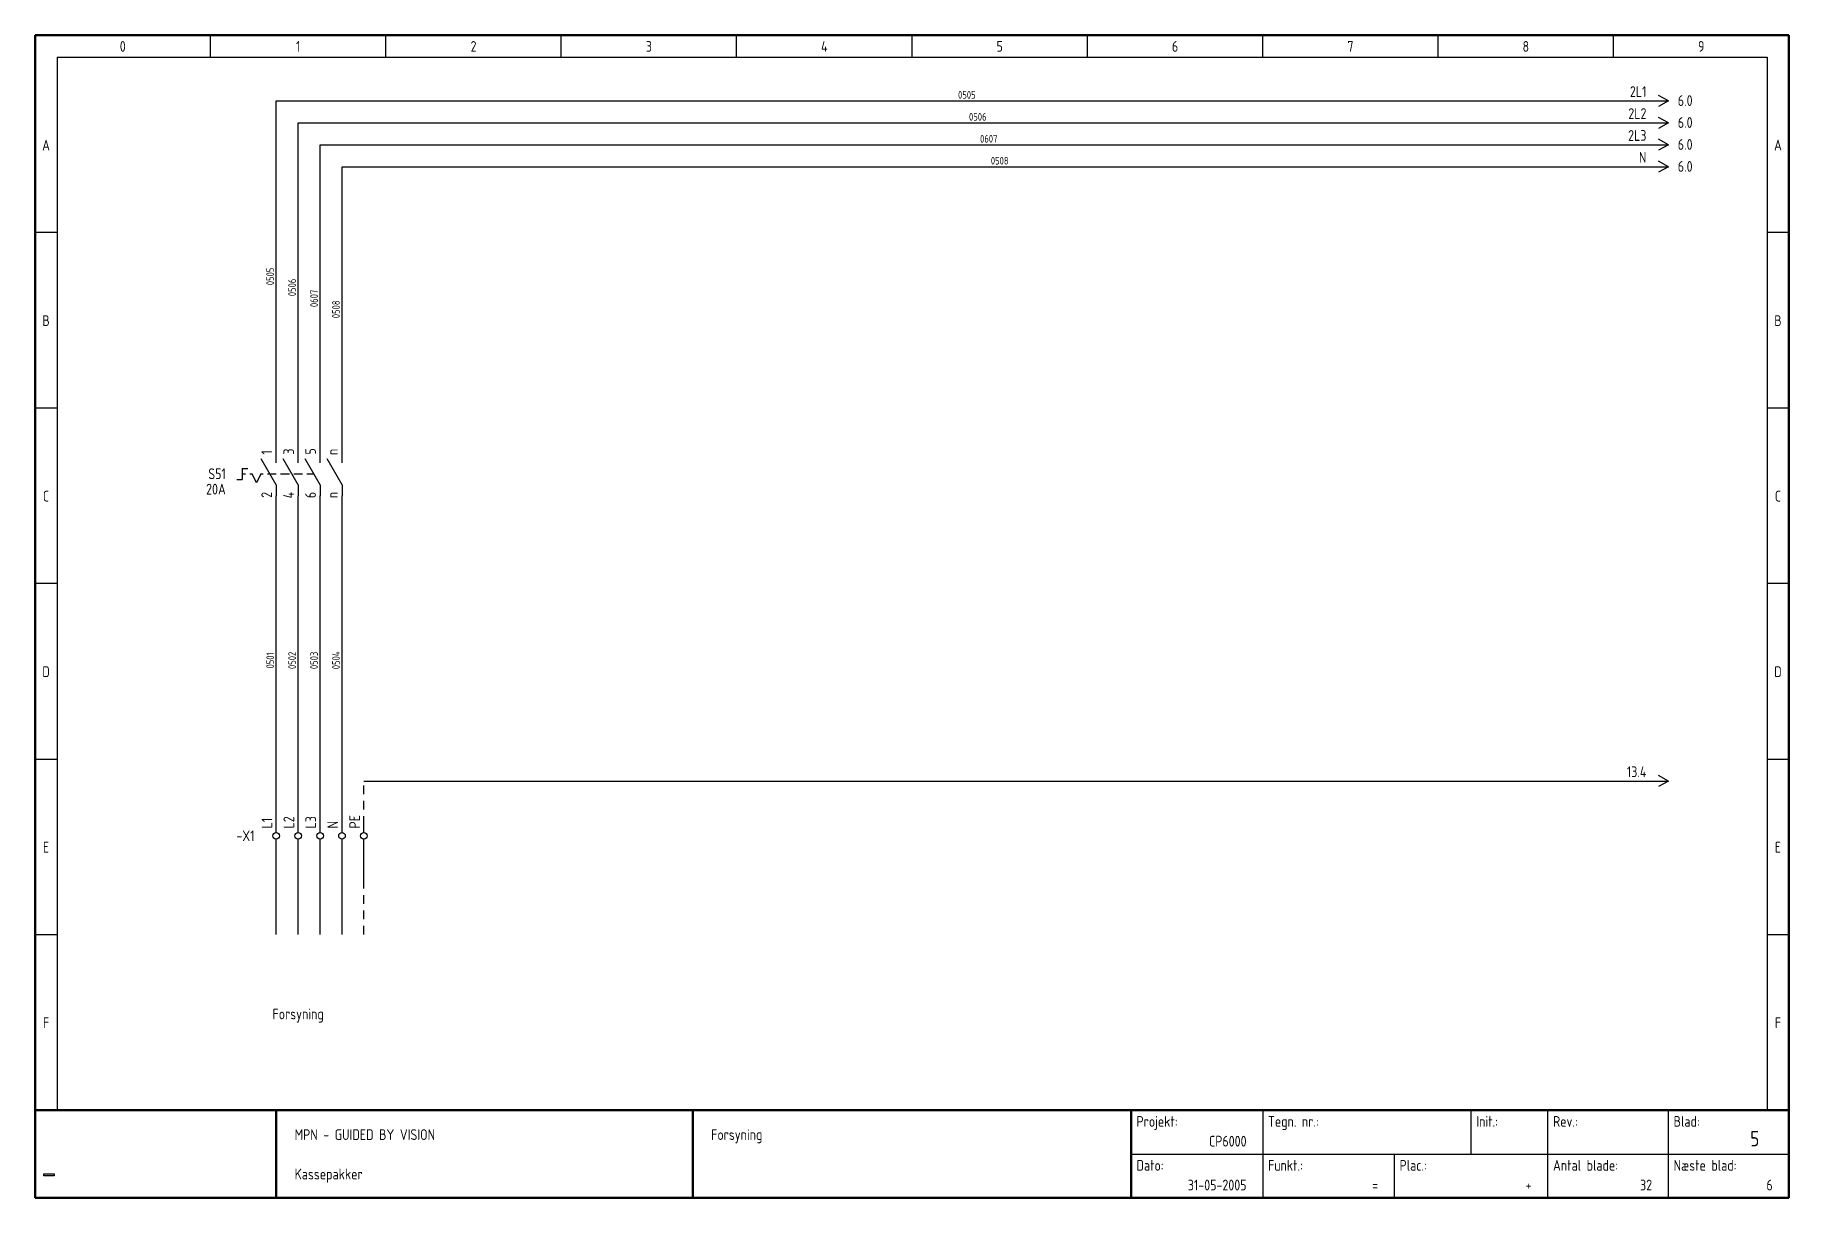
# Model space of a CAD drawing. Header units: millimetres. Extents: x 10 to 410, y 10 to 275.
import ezdxf
from ezdxf.enums import TextEntityAlignment as Align

# ---------------------------------------------------------------- set-up
doc = ezdxf.new("R2010")
doc.units = ezdxf.units.MM
doc.linetypes.add('Caddy_Dash', pattern=[3.5, 2, -1.5])
doc.linetypes.add('Caddy_Solid', pattern=[0])
doc.layers.add('2', color=7, linetype='Continuous')
doc.styles.add('Caddy_Vectorfont1p', font='isocp___.ttf', dxfattribs={"width": 0.9})
picture_1 = doc.add_image_def('image1.bmp', size_in_pixel=(51, 10))

# ---------------------------------------------------------------- blocks, each defined once
blk = doc.blocks.new('Blk1')
at = {"linetype": 'Caddy_Solid', "lineweight": 50}
for p, q in [((10, 10), (10, 275)), ((10, 275), (410, 275)), ((410, 275), (410, 10)), ((10, 30), (410, 30)), ((65, 30), (65, 10)), ((160, 30), (160, 10)), ((260, 30), (260, 10)), ((410, 10), (10, 10))]:
    blk.add_line(p, q, dxfattribs=at)
at = {"linetype": 'Caddy_Solid', "lineweight": 25}
for p, q in [((50, 270), (50, 275)), ((90, 270), (90, 275)), ((130, 270), (130, 275)), ((170, 270), (170, 275)), ((210, 270), (210, 275)), ((250, 270), (250, 275)), ((290, 270), (290, 275)), ((330, 270), (330, 275)), ((370, 270), (370, 275)), ((15, 270), (15, 30)), ((15, 270), (405, 270)), ((405, 270), (405, 30)), ((15, 230), (10, 230)), ((410, 230), (405, 230)), ((15, 190), (10, 190)), ((410, 190), (405, 190)), ((15, 150), (10, 150)), ((410, 150), (405, 150)), ((10, 110), (15, 110)), ((405, 110), (410, 110)), ((10, 70), (15, 70)), ((405, 70), (410, 70)), ((10, 30), (15, 30)), ((290, 30), (290, 10)), ((337.5, 20), (337.5, 30)), ((355, 20), (355, 30)), ((382.5, 20), (382.5, 30)), ((405, 30), (410, 30)), ((260, 20), (410, 20)), ((320, 20), (320, 10)), ((355, 10), (355, 20)), ((382.5, 10), (382.5, 20))]:
    blk.add_line(p, q, dxfattribs=at)
at = {"lineweight": 25, "style": 'Caddy_Vectorfont1p', "width": 0.9}
for s, p in [('0', (30, 271.2)), ('1', (70, 271.2)), ('2', (110, 271.2)), ('3', (150, 271.2)), ('4', (190, 271.2)), ('5', (230, 271.2)), ('6', (270, 271.2)), ('7', (310, 271.2)), ('8', (350, 271.2)), ('9', (390, 271.2)), ('A', (12.5, 248.7)), ('A', (407.5, 248.7)), ('B', (12.5, 208.7)), ('B', (407.5, 208.7)), ('C', (12.5, 168.7)), ('C', (407.5, 168.7)), ('D', (12.5, 128.7)), ('D', (407.5, 128.7)), ('E', (12.5, 88.7)), ('E', (407.5, 88.7)), ('F', (12.5, 48.7)), ('F', (407.5, 48.7))]:
    blk.add_text(s, height=2.45, dxfattribs=at).set_placement(p, align=Align.CENTER)
for s, p in [('Projekt:', (261.2, 26.2)), ('Tegn. nr.:', (291.2, 26.2)), ('Init.:', (338.7, 26.2)), ('Rev.:', (356.2, 26.2)), ('Blad:', (383.7, 26.2)), ('MPN - GUIDED BY VISION', (69.2, 23.2)), ('Forsyning', (164.2, 23.2)), ('Kassepakker', (69.2, 14.2)), ('Dato:', (261.2, 16.2)), ('Funkt.:', (291.2, 16.2)), ('Plac.:', (321.2, 16.2)), ('Antal blade:', (356.2, 16.2)), ('Næste blad:', (383.7, 16.2))]:
    blk.add_text(s, height=2.45, dxfattribs=at).set_placement(p)
for s, p in [('CP6000', (286.3, 21.7)), ('31-05-2005', (286.3, 11.7)), ('=', (316.3, 11.7)), ('+', (351.3, 11.7)), ('32', (378.8, 11.7)), ('6', (406.3, 11.7))]:
    blk.add_text(s, height=2.45, dxfattribs=at).set_placement(p, align=Align.RIGHT)
at = {"lineweight": 35, "style": 'Caddy_Vectorfont1p', "width": 0.9}
blk.add_text('5', height=3.5, dxfattribs=at).set_placement((403.25, 21.75), align=Align.RIGHT)
image = blk.add_image(picture_1, insert=(12, 15), size_in_units=(2.32, 0.484))
blk = doc.blocks.new('Blk2')
at = {"linetype": 'Caddy_Solid', "lineweight": 25}
for p, q in [((65, 177.5), (65, 180)), ((70, 177.5), (70, 180)), ((75, 177.5), (75, 180)), ((57.25, 176.25), (58.5, 176.25)), ((57.25, 176.25), (57.25, 173.75)), ((65, 172.5), (61.58, 178.42)), ((70, 172.5), (66.58, 178.42)), ((75, 172.5), (71.58, 178.42)), ((56, 173.75), (57.25, 173.75)), ((57.25, 175), (58, 175)), ((59, 175), (59.5, 175)), ((60.5, 173), (59.5, 175)), ((61.5, 175), (60.5, 173)), ((61.5, 175), (62, 175)), ((63, 175), (65, 175)), ((65, 172.5), (65, 170)), ((66, 175), (68, 175)), ((69, 175), (71, 175)), ((70, 172.5), (70, 170)), ((72, 175), (73.56, 175)), ((75, 172.5), (75, 170))]:
    blk.add_line(p, q, dxfattribs=at)
at = {"lineweight": 25, "style": 'Caddy_Vectorfont1p', "width": 0.9}
for tag, p in [('$TAG175000_00', (64.05, 179.4)), ('$TAG175000_02', (69.05, 179.4)), ('$TAG175000_04', (74.05, 179.4))]:
    blk.add_attdef(tag, p, '', height=2.45, rotation=90, dxfattribs=at)
at = {"lineweight": 25, "style": 'Caddy_Vectorfont1p', "width": 0.9, "flags": 1}
for tag, p in [('$TAG140020', (53.5, 180.8)), ('$TAG140050', (53.5, 177.3)), ('$TAG160040', (53.5, 166.8))]:
    blk.add_attdef(tag, text='', height=2.45, dxfattribs=at).set_placement(p, align=Align.RIGHT)
at = {"lineweight": 25, "style": 'Caddy_Vectorfont1p', "width": 0.9}
for tag, p in [('$TAG160010', (53.5, 173.8)), ('$TAG160030', (53.5, 170.3))]:
    blk.add_attdef(tag, text='', height=2.45, dxfattribs=at).set_placement(p, align=Align.RIGHT)
for tag, p in [('$TAG175000_01', (64.05, 170.9)), ('$TAG175000_03', (69.05, 170.9)), ('$TAG175000_05', (74.05, 170.9))]:
    blk.add_attdef(tag, text='', height=2.45, rotation=90, dxfattribs=at).set_placement(p, align=Align.RIGHT)
blk = doc.blocks.new('Blk3')
at = {"linetype": 'Caddy_Solid', "lineweight": 25}
for p, q in [((380, 105), (382.5, 105)), ((382.5, 105), (380.25, 106.25)), ((382.5, 105), (380.25, 103.75))]:
    blk.add_line(p, q, dxfattribs=at)
at = {"lineweight": 25, "style": 'Caddy_Vectorfont1p', "width": 0.9, "flags": 1}
for tag, p in [('$TAG140020', (377.5, 112.9)), ('$TAG140050', (377.5, 109.4))]:
    blk.add_attdef(tag, text='', height=2.45, dxfattribs=at).set_placement(p, align=Align.RIGHT)
at = {"lineweight": 25, "style": 'Caddy_Vectorfont1p', "width": 0.9}
blk.add_attdef('$TAG160010', text='', height=2.45, dxfattribs=at).set_placement((377.5, 105.9), align=Align.RIGHT)
blk.add_attdef('$TAG160500', (384.65, 103.85), '', height=2.45, dxfattribs=at)
blk = doc.blocks.new('Blk4')
at = {"linetype": 'Caddy_Solid', "lineweight": 25}
for p, q in [((80, 177.5), (80, 180)), ((80, 172.5), (76.58, 178.42)), ((80, 172.5), (80, 170))]:
    blk.add_line(p, q, dxfattribs=at)
at = {"lineweight": 25, "style": 'Caddy_Vectorfont1p', "width": 0.9}
blk.add_attdef('$TAG175000_00', (79.05, 179.3), '', height=2.45, rotation=90, dxfattribs=at)
at = {"lineweight": 25, "style": 'Caddy_Vectorfont1p', "width": 0.9, "flags": 1}
blk.add_attdef('$TAG160010', text='', height=2.45, dxfattribs=at).set_placement((74, 173.8), align=Align.RIGHT)
at = {"lineweight": 25, "style": 'Caddy_Vectorfont1p', "width": 0.9}
blk.add_attdef('$TAG160500', text='', height=2.45, dxfattribs=at).set_placement((74, 170.3), align=Align.RIGHT)
blk.add_attdef('$TAG175000_01', text='', height=2.45, rotation=90, dxfattribs=at).set_placement((79.05, 170.9), align=Align.RIGHT)
blk = doc.blocks.new('Blk5')
at = {"linetype": 'Caddy_Solid', "lineweight": 25}
for p, q in [((65, 93.25), (65, 95)), ((65, 90), (65, 91.75))]:
    blk.add_line(p, q, dxfattribs=at)
blk.add_circle((65, 92.5), 0.75, dxfattribs=at)
at = {"lineweight": 25, "style": 'Caddy_Vectorfont1p', "width": 0.9, "flags": 1}
blk.add_attdef('$TAG160410', (67.6, 94.2), '', height=2.45, rotation=90, dxfattribs=at)
at = {"layer": '2', "lineweight": 25, "style": 'Caddy_Vectorfont1p', "width": 0.9}
blk.add_attdef('$TAG160400', (64.1, 94.2), '', height=2.45, rotation=90, dxfattribs=at)
at = {"layer": '2', "lineweight": 25, "style": 'Caddy_Vectorfont1p', "width": 0.9, "flags": 1}
for tag, p in [('$TAG140020', (60.05, 98.3)), ('$TAG140050', (60.05, 94.8)), ('$TAG160030', (60.05, 87.8)), ('$TAG160040', (60.05, 82.8))]:
    blk.add_attdef(tag, text='', height=2.45, dxfattribs=at).set_placement(p, align=Align.RIGHT)
at = {"layer": '2', "lineweight": 25, "style": 'Caddy_Vectorfont1p', "width": 0.9}
blk.add_attdef('$TAG160010', text='', height=2.45, dxfattribs=at).set_placement((60.05, 91.3), align=Align.RIGHT)
blk = doc.blocks.new('Blk6')
at = {"linetype": 'Caddy_Solid', "lineweight": 25}
for p, q in [((70, 93.25), (70, 95)), ((70, 90), (70, 91.75))]:
    blk.add_line(p, q, dxfattribs=at)
blk.add_circle((70, 92.5), 0.75, dxfattribs=at)
at = {"lineweight": 25, "style": 'Caddy_Vectorfont1p', "width": 0.9, "flags": 1}
blk.add_attdef('$TAG160410', (72.6, 94.2), '', height=2.45, rotation=90, dxfattribs=at)
at = {"layer": '2', "lineweight": 25, "style": 'Caddy_Vectorfont1p', "width": 0.9}
blk.add_attdef('$TAG160400', (69.1, 94.2), '', height=2.45, rotation=90, dxfattribs=at)
at = {"layer": '2', "lineweight": 25, "style": 'Caddy_Vectorfont1p', "width": 0.9, "flags": 1}
for tag, p in [('$TAG140020', (65.05, 98.3)), ('$TAG140050', (65.05, 94.8)), ('$TAG160010', (65.05, 91.3)), ('$TAG160030', (65.05, 87.8)), ('$TAG160040', (65.05, 82.8))]:
    blk.add_attdef(tag, text='', height=2.45, dxfattribs=at).set_placement(p, align=Align.RIGHT)
blk = doc.blocks.new('Blk7')
at = {"linetype": 'Caddy_Solid', "lineweight": 25}
for p, q in [((75, 93.25), (75, 95)), ((75, 90), (75, 91.75))]:
    blk.add_line(p, q, dxfattribs=at)
blk.add_circle((75, 92.5), 0.75, dxfattribs=at)
at = {"lineweight": 25, "style": 'Caddy_Vectorfont1p', "width": 0.9, "flags": 1}
blk.add_attdef('$TAG160410', (77.6, 94.2), '', height=2.45, rotation=90, dxfattribs=at)
at = {"layer": '2', "lineweight": 25, "style": 'Caddy_Vectorfont1p', "width": 0.9}
blk.add_attdef('$TAG160400', (74.1, 94.2), '', height=2.45, rotation=90, dxfattribs=at)
at = {"layer": '2', "lineweight": 25, "style": 'Caddy_Vectorfont1p', "width": 0.9, "flags": 1}
for tag, p in [('$TAG140020', (70.05, 98.3)), ('$TAG140050', (70.05, 94.8)), ('$TAG160010', (70.05, 91.3)), ('$TAG160030', (70.05, 87.8)), ('$TAG160040', (70.05, 82.8))]:
    blk.add_attdef(tag, text='', height=2.45, dxfattribs=at).set_placement(p, align=Align.RIGHT)
blk = doc.blocks.new('Blk8')
at = {"linetype": 'Caddy_Solid', "lineweight": 25}
for p, q in [((80, 93.25), (80, 95)), ((80, 90), (80, 91.75))]:
    blk.add_line(p, q, dxfattribs=at)
blk.add_circle((80, 92.5), 0.75, dxfattribs=at)
at = {"lineweight": 25, "style": 'Caddy_Vectorfont1p', "width": 0.9, "flags": 1}
blk.add_attdef('$TAG160410', (82.6, 94.2), '', height=2.45, rotation=90, dxfattribs=at)
at = {"layer": '2', "lineweight": 25, "style": 'Caddy_Vectorfont1p', "width": 0.9}
blk.add_attdef('$TAG160400', (79.1, 94.2), '', height=2.45, rotation=90, dxfattribs=at)
at = {"layer": '2', "lineweight": 25, "style": 'Caddy_Vectorfont1p', "width": 0.9, "flags": 1}
for tag, p in [('$TAG140020', (75.05, 98.3)), ('$TAG140050', (75.05, 94.8)), ('$TAG160010', (75.05, 91.3)), ('$TAG160030', (75.05, 87.8)), ('$TAG160040', (75.05, 82.8))]:
    blk.add_attdef(tag, text='', height=2.45, dxfattribs=at).set_placement(p, align=Align.RIGHT)
blk = doc.blocks.new('Blk9')
at = {"linetype": 'Caddy_Solid', "lineweight": 25}
for p, q in [((85, 93.25), (85, 95)), ((85, 90), (85, 91.75))]:
    blk.add_line(p, q, dxfattribs=at)
blk.add_circle((85, 92.5), 0.75, dxfattribs=at)
at = {"lineweight": 25, "style": 'Caddy_Vectorfont1p', "width": 0.9, "flags": 1}
blk.add_attdef('$TAG160410', (87.6, 94.2), '', height=2.45, rotation=90, dxfattribs=at)
at = {"layer": '2', "lineweight": 25, "style": 'Caddy_Vectorfont1p', "width": 0.9}
blk.add_attdef('$TAG160400', (84.1, 94.2), '', height=2.45, rotation=90, dxfattribs=at)
at = {"layer": '2', "lineweight": 25, "style": 'Caddy_Vectorfont1p', "width": 0.9, "flags": 1}
for tag, p in [('$TAG140020', (80.05, 98.3)), ('$TAG140050', (80.05, 94.8)), ('$TAG160010', (80.05, 91.3)), ('$TAG160030', (80.05, 87.8)), ('$TAG160040', (80.05, 82.8))]:
    blk.add_attdef(tag, text='', height=2.45, dxfattribs=at).set_placement(p, align=Align.RIGHT)
blk = doc.blocks.new('Blk10')
at = {"linetype": 'Caddy_Solid', "lineweight": 25}
for p, q in [((380, 250), (382.5, 250)), ((382.5, 250), (380.25, 251.25)), ((382.5, 250), (380.25, 248.75))]:
    blk.add_line(p, q, dxfattribs=at)
at = {"lineweight": 25, "style": 'Caddy_Vectorfont1p', "width": 0.9, "flags": 1}
for tag, p in [('$TAG140020', (377.5, 257.9)), ('$TAG140050', (377.5, 254.4))]:
    blk.add_attdef(tag, text='', height=2.45, dxfattribs=at).set_placement(p, align=Align.RIGHT)
at = {"lineweight": 25, "style": 'Caddy_Vectorfont1p', "width": 0.9}
blk.add_attdef('$TAG160010', text='', height=2.45, dxfattribs=at).set_placement((377.5, 250.9), align=Align.RIGHT)
blk.add_attdef('$TAG160500', (384.65, 248.85), '', height=2.45, dxfattribs=at)
blk = doc.blocks.new('Blk11')
at = {"linetype": 'Caddy_Solid', "lineweight": 25}
for p, q in [((380, 245), (382.5, 245)), ((382.5, 245), (380.25, 246.25)), ((382.5, 245), (380.25, 243.75))]:
    blk.add_line(p, q, dxfattribs=at)
at = {"lineweight": 25, "style": 'Caddy_Vectorfont1p', "width": 0.9, "flags": 1}
for tag, p in [('$TAG140020', (377.5, 252.9)), ('$TAG140050', (377.5, 249.4))]:
    blk.add_attdef(tag, text='', height=2.45, dxfattribs=at).set_placement(p, align=Align.RIGHT)
at = {"lineweight": 25, "style": 'Caddy_Vectorfont1p', "width": 0.9}
blk.add_attdef('$TAG160010', text='', height=2.45, dxfattribs=at).set_placement((377.5, 245.9), align=Align.RIGHT)
blk.add_attdef('$TAG160500', (384.65, 243.85), '', height=2.45, dxfattribs=at)
blk = doc.blocks.new('Blk12')
at = {"linetype": 'Caddy_Solid', "lineweight": 25}
for p, q in [((382.5, 255), (380.25, 256.25)), ((380, 255), (382.5, 255)), ((382.5, 255), (380.25, 253.75))]:
    blk.add_line(p, q, dxfattribs=at)
at = {"lineweight": 25, "style": 'Caddy_Vectorfont1p', "width": 0.9, "flags": 1}
for tag, p in [('$TAG140020', (377.5, 262.9)), ('$TAG140050', (377.5, 259.4))]:
    blk.add_attdef(tag, text='', height=2.45, dxfattribs=at).set_placement(p, align=Align.RIGHT)
at = {"lineweight": 25, "style": 'Caddy_Vectorfont1p', "width": 0.9}
blk.add_attdef('$TAG160010', text='', height=2.45, dxfattribs=at).set_placement((377.5, 255.9), align=Align.RIGHT)
blk.add_attdef('$TAG160500', (384.65, 253.85), '', height=2.45, dxfattribs=at)
blk = doc.blocks.new('Blk13')
at = {"linetype": 'Caddy_Solid', "lineweight": 25}
for p, q in [((380, 260), (382.5, 260)), ((382.5, 260), (380.25, 261.25)), ((382.5, 260), (380.25, 258.75))]:
    blk.add_line(p, q, dxfattribs=at)
at = {"lineweight": 25, "style": 'Caddy_Vectorfont1p', "width": 0.9, "flags": 1}
for tag, p in [('$TAG140020', (377.5, 267.9)), ('$TAG140050', (377.5, 264.4))]:
    blk.add_attdef(tag, text='', height=2.45, dxfattribs=at).set_placement(p, align=Align.RIGHT)
at = {"lineweight": 25, "style": 'Caddy_Vectorfont1p', "width": 0.9}
blk.add_attdef('$TAG160010', text='', height=2.45, dxfattribs=at).set_placement((377.5, 260.9), align=Align.RIGHT)
blk.add_attdef('$TAG160500', (384.65, 258.85), '', height=2.45, dxfattribs=at)

msp = doc.modelspace()

# ---------------------------------------------------------------- linework, layer by layer
at = {"linetype": 'Caddy_Solid', "lineweight": 25}
for p, q in [((65, 180), (65, 260)), ((65, 260), (380, 260)), ((70, 180), (70, 255)), ((70, 255), (380, 255)), ((75, 250), (380, 250)), ((75, 180), (75, 250)), ((80, 180), (80, 245)), ((80, 245), (380, 245)), ((65, 95), (65, 170)), ((65, 95), (65, 170)), ((70, 95), (70, 170)), ((70, 95), (70, 170)), ((75, 95), (75, 170)), ((75, 95), (75, 170)), ((80, 95), (80, 170)), ((80, 95), (80, 170)), ((85, 105), (380, 105)), ((65, 70), (65, 90)), ((65, 82.5), (65, 90)), ((70, 70), (70, 90)), ((70, 82.5), (70, 90)), ((75, 70), (75, 90)), ((75, 82.5), (75, 90)), ((80, 70), (80, 90)), ((80, 82.5), (80, 90))]:
    msp.add_line(p, q, dxfattribs=at)
at = {"linetype": 'Caddy_Dash', "lineweight": 25}
for p, q in [((85, 95), (85, 105)), ((85, 95), (85, 105)), ((85, 70), (85, 90)), ((85, 82.5), (85, 90))]:
    msp.add_line(p, q, dxfattribs=at)

# ---------------------------------------------------------------- block references
msp.add_blockref('Blk1', (0, 0, 1))
ref = msp.add_blockref('Blk13', (0, 0, 1))
ref.add_attrib('$TAG160010', '2L1', dxfattribs={"lineweight": 25, "height": 2.45, "style": 'Caddy_Vectorfont1p', "width": 0.9}).set_placement((377.5, 260.9), align=Align.RIGHT)
ref.add_attrib('$TAG160500', '6.0', (384.65, 258.85), dxfattribs={"lineweight": 25, "height": 2.45, "style": 'Caddy_Vectorfont1p', "width": 0.9})
ref = msp.add_blockref('Blk12', (0, 0, 1))
ref.add_attrib('$TAG160010', '2L2', dxfattribs={"lineweight": 25, "height": 2.45, "style": 'Caddy_Vectorfont1p', "width": 0.9}).set_placement((377.5, 255.9), align=Align.RIGHT)
ref.add_attrib('$TAG160500', '6.0', (384.65, 253.85), dxfattribs={"lineweight": 25, "height": 2.45, "style": 'Caddy_Vectorfont1p', "width": 0.9})
ref = msp.add_blockref('Blk10', (0, 0, 1))
ref.add_attrib('$TAG160010', '2L3', dxfattribs={"lineweight": 25, "height": 2.45, "style": 'Caddy_Vectorfont1p', "width": 0.9}).set_placement((377.5, 250.9), align=Align.RIGHT)
ref.add_attrib('$TAG160500', '6.0', (384.65, 248.85), dxfattribs={"lineweight": 25, "height": 2.45, "style": 'Caddy_Vectorfont1p', "width": 0.9})
ref = msp.add_blockref('Blk11', (0, 0, 1))
ref.add_attrib('$TAG160010', 'N', dxfattribs={"lineweight": 25, "height": 2.45, "style": 'Caddy_Vectorfont1p', "width": 0.9}).set_placement((377.5, 245.9), align=Align.RIGHT)
ref.add_attrib('$TAG160500', '6.0', (384.65, 243.85), dxfattribs={"lineweight": 25, "height": 2.45, "style": 'Caddy_Vectorfont1p', "width": 0.9})
ref = msp.add_blockref('Blk2', (0, 0, 1))
ref.add_attrib('$TAG160010', 'S51', dxfattribs={"lineweight": 25, "height": 2.45, "style": 'Caddy_Vectorfont1p', "width": 0.9}).set_placement((53.5, 173.8), align=Align.RIGHT)
ref.add_attrib('$TAG160030', '20A', dxfattribs={"lineweight": 25, "height": 2.45, "style": 'Caddy_Vectorfont1p', "width": 0.9}).set_placement((53.5, 170.3), align=Align.RIGHT)
ref.add_attrib('$TAG175000_00', '1', (64.05, 179.4), dxfattribs={"lineweight": 25, "height": 2.45, "rotation": 90, "style": 'Caddy_Vectorfont1p', "width": 0.9})
ref.add_attrib('$TAG175000_01', '2', dxfattribs={"lineweight": 25, "height": 2.45, "rotation": 90, "style": 'Caddy_Vectorfont1p', "width": 0.9}).set_placement((64.05, 170.9), align=Align.RIGHT)
ref.add_attrib('$TAG175000_02', '3', (69.05, 179.4), dxfattribs={"lineweight": 25, "height": 2.45, "rotation": 90, "style": 'Caddy_Vectorfont1p', "width": 0.9})
ref.add_attrib('$TAG175000_03', '4', dxfattribs={"lineweight": 25, "height": 2.45, "rotation": 90, "style": 'Caddy_Vectorfont1p', "width": 0.9}).set_placement((69.05, 170.9), align=Align.RIGHT)
ref.add_attrib('$TAG175000_04', '5', (74.05, 179.4), dxfattribs={"lineweight": 25, "height": 2.45, "rotation": 90, "style": 'Caddy_Vectorfont1p', "width": 0.9})
ref.add_attrib('$TAG175000_05', '6', dxfattribs={"lineweight": 25, "height": 2.45, "rotation": 90, "style": 'Caddy_Vectorfont1p', "width": 0.9}).set_placement((74.05, 170.9), align=Align.RIGHT)
ref = msp.add_blockref('Blk4', (0, 0, 1))
ref.add_attrib('$TAG175000_00', 'n', (79.05, 179.3), dxfattribs={"lineweight": 25, "height": 2.45, "rotation": 90, "style": 'Caddy_Vectorfont1p', "width": 0.9})
ref.add_attrib('$TAG175000_01', 'n', dxfattribs={"lineweight": 25, "height": 2.45, "rotation": 90, "style": 'Caddy_Vectorfont1p', "width": 0.9}).set_placement((79.05, 170.9), align=Align.RIGHT)
ref = msp.add_blockref('Blk3', (0, 0, 1))
ref.add_attrib('$TAG160010', '13.4', dxfattribs={"lineweight": 25, "height": 2.45, "style": 'Caddy_Vectorfont1p', "width": 0.9}).set_placement((377.5, 105.9), align=Align.RIGHT)
ref = msp.add_blockref('Blk5', (0, 0, 1))
ref.add_attrib('$TAG160010', '-X1', dxfattribs={"layer": '2', "lineweight": 25, "height": 2.45, "style": 'Caddy_Vectorfont1p', "width": 0.9}).set_placement((60.05, 91.3), align=Align.RIGHT)
ref.add_attrib('$TAG160400', 'L1', (64.1, 94.2), dxfattribs={"layer": '2', "lineweight": 25, "height": 2.45, "rotation": 90, "style": 'Caddy_Vectorfont1p', "width": 0.9})
ref = msp.add_blockref('Blk6', (0, 0, 1))
ref.add_attrib('$TAG160400', 'L2', (69.1, 94.2), dxfattribs={"layer": '2', "lineweight": 25, "height": 2.45, "rotation": 90, "style": 'Caddy_Vectorfont1p', "width": 0.9})
ref = msp.add_blockref('Blk7', (0, 0, 1))
ref.add_attrib('$TAG160400', 'L3', (74.1, 94.2), dxfattribs={"layer": '2', "lineweight": 25, "height": 2.45, "rotation": 90, "style": 'Caddy_Vectorfont1p', "width": 0.9})
ref = msp.add_blockref('Blk9', (0, 0, 1))
ref.add_attrib('$TAG160400', 'PE', (84.1, 94.2), dxfattribs={"layer": '2', "lineweight": 25, "height": 2.45, "rotation": 90, "style": 'Caddy_Vectorfont1p', "width": 0.9})
ref = msp.add_blockref('Blk8', (0, 0, 1))
ref.add_attrib('$TAG160400', 'N', (79.1, 94.2), dxfattribs={"layer": '2', "lineweight": 25, "height": 2.45, "rotation": 90, "style": 'Caddy_Vectorfont1p', "width": 0.9})

# ---------------------------------------------------------------- texts
at = {"lineweight": 25, "style": 'Caddy_Vectorfont1p', "width": 0.9}
for s, height, p in [('0505', 1.75, (222.5, 260.5)), ('0506', 1.75, (225, 255.5)), ('0607', 1.75, (227.5, 250.5)), ('0508', 1.75, (230, 245.5)), ('Forsyning', 2.45, (70, 50.7))]:
    msp.add_text(s, height=height, dxfattribs=at).set_placement(p, align=Align.CENTER)
for s, p in [('0505', (64.5, 220)), ('0506', (69.5, 217.5)), ('0607', (74.5, 215)), ('0508', (79.5, 212.5)), ('0501', (64.5, 132.5)), ('0502', (69.5, 132.5)), ('0503', (74.5, 132.5)), ('0504', (79.5, 132.5))]:
    msp.add_text(s, height=1.75, rotation=90, dxfattribs=at).set_placement(p, align=Align.CENTER)

doc.saveas('drawing.dxf')
